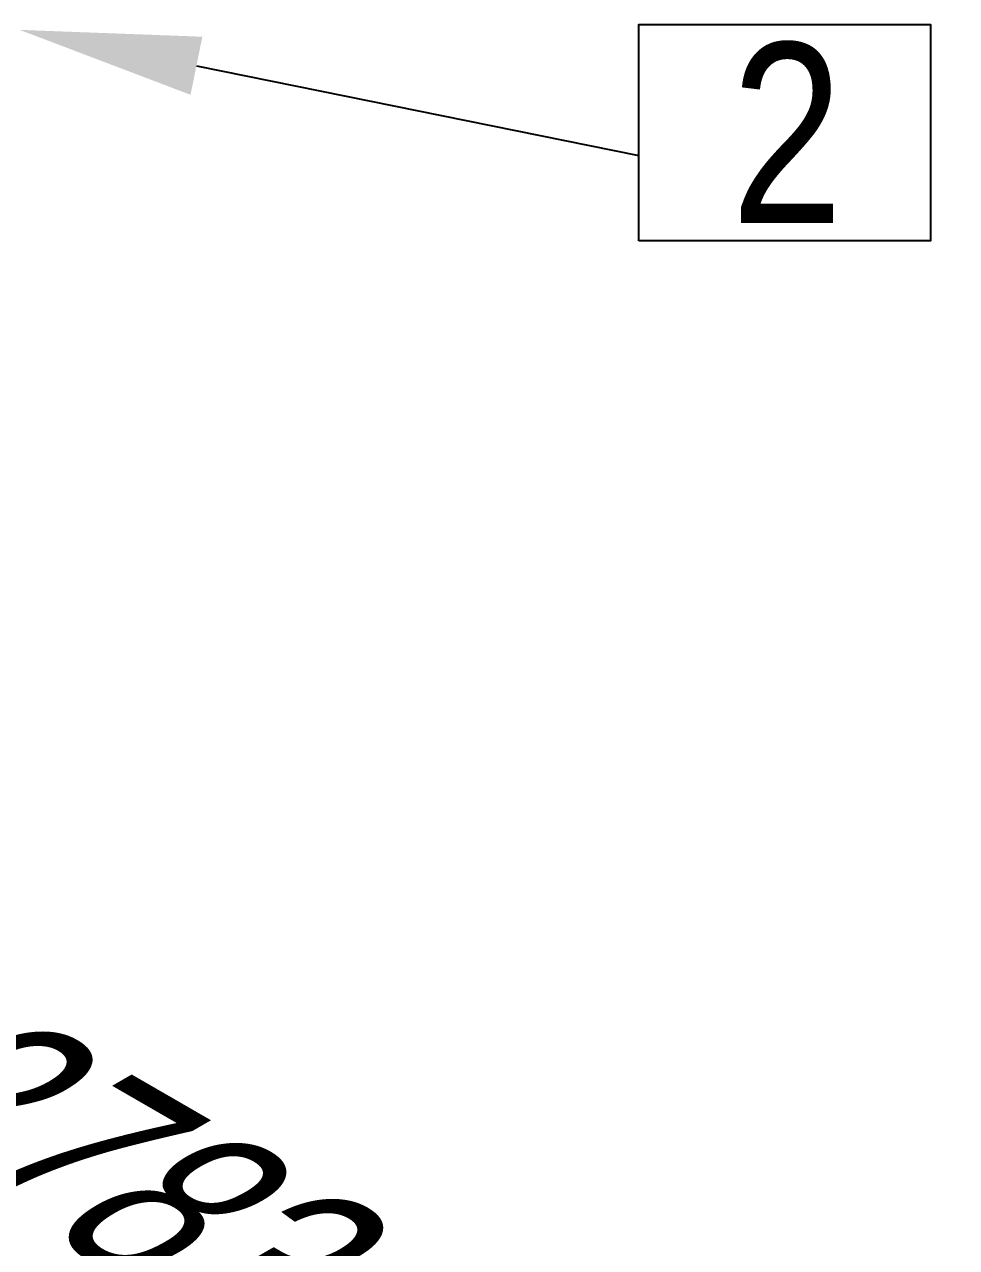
# Model space of a CAD drawing. Header units: millimetres. Extents: x 0 to 594, y 0 to 420.
# Drawn here: x 220.48 to 233.41, y 301.18 to 318.14 of the extents above; entities that cross this region are included whole.
import ezdxf
from ezdxf import colors
from ezdxf.entities.mleader import LeaderData, LeaderLine
from ezdxf.enums import TextEntityAlignment as Align
from ezdxf.math import Vec2, Vec3

# ---------------------------------------------------------------- set-up
doc = ezdxf.new("R2010")
doc.units = ezdxf.units.MM
doc.header["$LTSCALE"] = 0.25
doc.layers.add('주석', color=7, linetype='Continuous')
doc.layers.add('치수', color=1, linetype='Continuous')
doc.styles.add('AdskIsoAnnotation', font='arial.ttf', dxfattribs={"width": 0.8, "height": 1})
doc.styles.add('AdskIsoMetric', font='arial.ttf', dxfattribs={"width": 0.8, "height": 2.5})
doc.styles.add('AdskIsoMetric30', font='arial.ttf', dxfattribs={"width": 0.8, "oblique": 30, "height": 2.5})
doc.styles.get("Standard").update_dxf_attribs({"font": 'arial.ttf'})
doc.dimstyles.new('AdskIsoMetric', dxfattribs={"dimtxt": 2.5, "dimasz": 2.5, "dimexe": 1, "dimexo": 2, "dimgap": 0.8, "dimtad": 1, "dimdec": 0, "dimrnd": 1, "dimzin": 0, "dimdsep": 46, "dimtxsty": 'AdskIsoMetric', "dimcen": 0, "dimclrt": 7, "dimadec": 0, "dimazin": 0, "dimtfac": 1, "dimtdec": 0, "dimtmove": 1, "dimatfit": 3, "dimfxl": 0, "dimfrac": 2, "dimtolj": 1, "dimtzin": 0, "dimarcsym": 0})

# ---------------------------------------------------------------- blocks, each defined once
blk = doc.blocks.new('*D81')
at = {"layer": 'Defpoints', "color": 0}
for p in [(192.122, 301.73), (233.407, 292.894), (220.417, 285.394)]:
    blk.add_point(p, dxfattribs=at)
at = {"layer": '치수', "color": 0, "lineweight": -2}
blk.add_line((207.277, 307.98), (231.242, 294.144), dxfattribs=at)
at = {"layer": '치수', "color": 0}
for points in [[(207.486, 308.341), (207.069, 307.619), (205.112, 309.23)], [(231.451, 294.505), (231.034, 293.783), (233.407, 292.894)]]:
    blk.add_solid(points, dxfattribs=at)
at = {"layer": '치수', "color": 7, "insert": (221.307, 302.498), "char_height": 2.5, "attachment_point": 5, "rotation": 330, "style": 'AdskIsoMetric30'}
blk.add_mtext('\\A1;2783', dxfattribs=at)
blk = doc.blocks.new('AnnoRect')
at = {"color": 0, "linetype": 'ByBlock', "lineweight": -2}
blk.add_wipeout([(-0.8095, -0.6), (-0.8095, 0.6), (0.8095, 0.6), (0.8095, -0.6)], dxfattribs=at)
blk.add_lwpolyline([(-0.8095, -0.6), (-0.8095, 0.6), (0.8095, 0.6), (0.8095, -0.6)], close=True, dxfattribs=at)
at = {"color": 0, "linetype": 'ByBlock', "lineweight": -2, "style": 'AdskIsoAnnotation', "width": 0.8}
blk.add_attdef('XX', text='', height=1, dxfattribs=at).set_placement((0, 0), align=Align.MIDDLE_CENTER)

msp = doc.modelspace()

# ---------------------------------------------------------------- dimensions: what is measured, and where the dimension line sits
at = {"layer": '치수'}
dim = msp.add_linear_dim(base=(233.4074, 292.894), p1=(192.1218, 301.7302), p2=(220.417, 285.394), angle=330, text='2783', dimstyle='AdskIsoMetric', override={"dimtad": 0, "dimlfac": 85.192526, "dimtxsty": 'AdskIsoMetric30', "dimse1": 1, "dimse2": 1, "dimsd1": 0, "dimsd2": 0, "dimtmove": 1}, dxfattribs=at)
dim.commit()
dim.dimension.update_dxf_attribs({"geometry": '*D81', "text_midpoint": (221.307, 302.498), "dimtype": 160})

# ---------------------------------------------------------------- leaders
at = {"layer": '주석'}
ml = msp.add_multileader_mtext('Standard', dxfattribs=at)
ml.set_content('')
ml.set_leader_properties()
ml.build(insert=Vec2(0, 0))
ml.multileader.update_dxf_attribs({"dogleg_length": 0, "arrow_head_size": 2.5})
ctx = ml.context
ctx.base_point, ctx.arrow_head_size, ctx.plane_origin = Vec3(229, 316.3237), 2.5, Vec3(0, 13.1419)
notes = []
notes.append((ctx, [(0, (1, 1, 0), (229, 316.3237), (-1, 0), 0, [(0, [(220.417, 318.0665)], 0, [])])]))
ctx.mtext, ml.multileader.dxf.content_type = None, 0
for ctx, leaders in notes:
    for number, flags, end, landing, length, lines in leaders:
        leader = LeaderData()
        leader.index, (leader.has_last_leader_line, leader.has_dogleg_vector, leader.attachment_direction) = number, flags
        leader.last_leader_point, leader.dogleg_vector, leader.dogleg_length = Vec3(end), Vec3(landing), length
        for number, points, colour, breaks in lines:
            line = LeaderLine()
            line.index, line.vertices, line.color, line.breaks = number, Vec3.list(points), colors.encode_raw_color(colour), breaks
            leader.lines.append(line)
        ctx.leaders.append(leader)

# ---------------------------------------------------------------- next in the draw order: block references
ref = msp.add_blockref('AnnoRect', (231.0238, 316.6419), dxfattribs=dict(at, xscale=2.5, yscale=2.5, zscale=2.5))
ref.add_attrib('XX_001', '2', (230.2796, 315.3867), dxfattribs={"layer": '0', "color": 0, "linetype": 'ByBlock', "lineweight": -2, "height": 2.5, "style": 'AdskIsoAnnotation', "width": 0.8})

doc.saveas('drawing.dxf')
